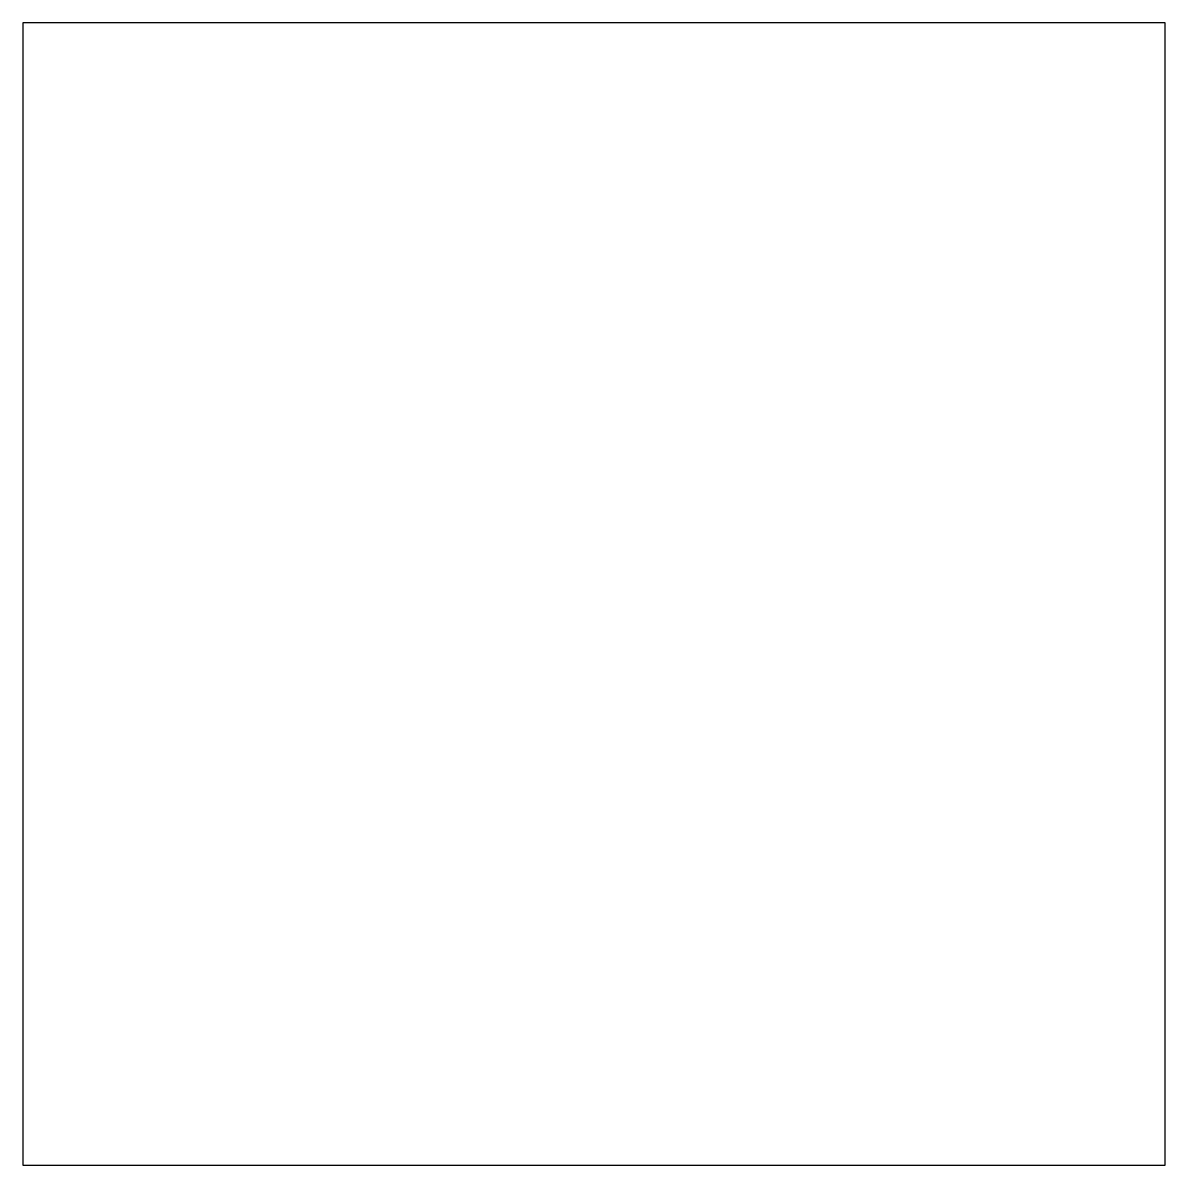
# Model space of a CAD drawing. Header units: millimetres. Extents: x 30 to 50, y 50 to 70.
import ezdxf

# ---------------------------------------------------------------- set-up
doc = ezdxf.new("R2010")
doc.units = ezdxf.units.MM

# ---------------------------------------------------------------- blocks, each defined once
blk = doc.blocks.new('SQ')
for p, q in [((10, 10), (0, 10)), ((0, 10), (0, 0)), ((10, 0), (10, 10)), ((0, 0), (10, 0))]:
    blk.add_line(p, q)

msp = doc.modelspace()

# ---------------------------------------------------------------- block references
at = {"xscale": 2, "yscale": 2, "rotation": 90}
msp.add_blockref('SQ', (50, 50), dxfattribs=at)

doc.saveas('drawing.dxf')
